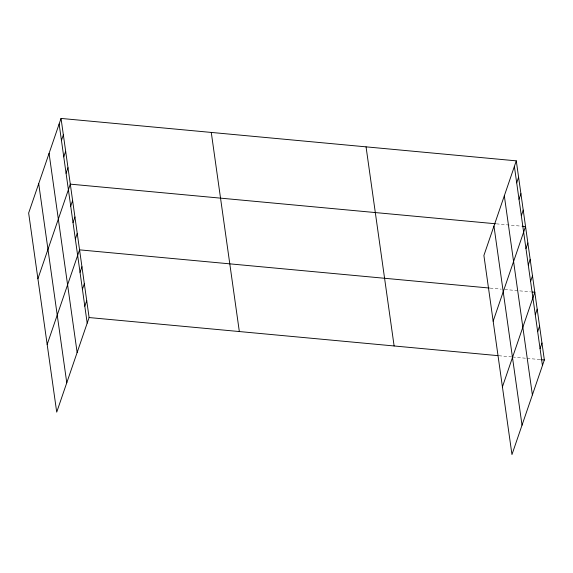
<?xml version="1.0" encoding="UTF-8"?>
<svg xmlns="http://www.w3.org/2000/svg" width="573" height="573" viewBox="0 0 573 573"><rect width="100%" height="100%" fill="white"/><g stroke="black" fill="none" stroke-linecap="round" stroke-linejoin="round"><path stroke-width="0.43" stroke-dasharray="2.87 2.15" d="M496.361 223.842L521.258 226.163M490.166 288.112L501.332 289.15M504.763 289.472L530.519 291.872M498.854 355.733L511.725 356.929M512.584 357.008L526.322 358.29M527.181 358.369L540.06 359.572"/><path stroke-width="0.86" d="M61.039 118.432L28.65 213.034L56.713 412.152L89.102 317.549L61.039 118.432L516.287 160.848L544.35 359.966L511.961 454.568L483.899 255.451L516.287 160.848M61.447 140.428L63.352 134.863M63.761 156.859L65.666 151.286M66.074 173.282L67.979 167.717M37.911 278.743L70.3 184.141L495.502 223.764M70.708 206.137L72.613 200.571M73.022 222.568L74.927 216.995M75.335 238.991L77.24 233.426M47.172 344.452L79.561 249.849L489.313 288.033M80.034 272.347L81.946 266.774M82.419 289.272L84.331 283.699M84.804 306.197L86.716 300.624M516.696 182.844L518.601 177.279M519.009 199.275L520.921 193.703M521.33 215.699L523.235 210.133M493.16 321.159L525.548 226.557L522.118 226.242M525.957 248.553L527.862 242.988M528.27 264.984L530.175 259.411M530.584 281.415L532.496 275.842M502.421 386.868L534.81 292.266L532.231 292.029M535.289 314.763L537.195 309.191M537.675 331.688L539.58 326.116M540.06 348.613L541.965 343.041M89.102 317.549L497.994 355.647M540.919 359.651L544.35 359.966M514.382 166.421L542.445 365.538M504.326 195.801L532.381 394.919M493.962 226.07L522.024 425.187M366.054 146.853L394.117 345.97M211.272 132.435L239.335 331.552M59.134 124.004L87.189 323.122M49.07 153.385L77.133 352.502M38.706 183.654L66.769 382.771"/></g></svg>
